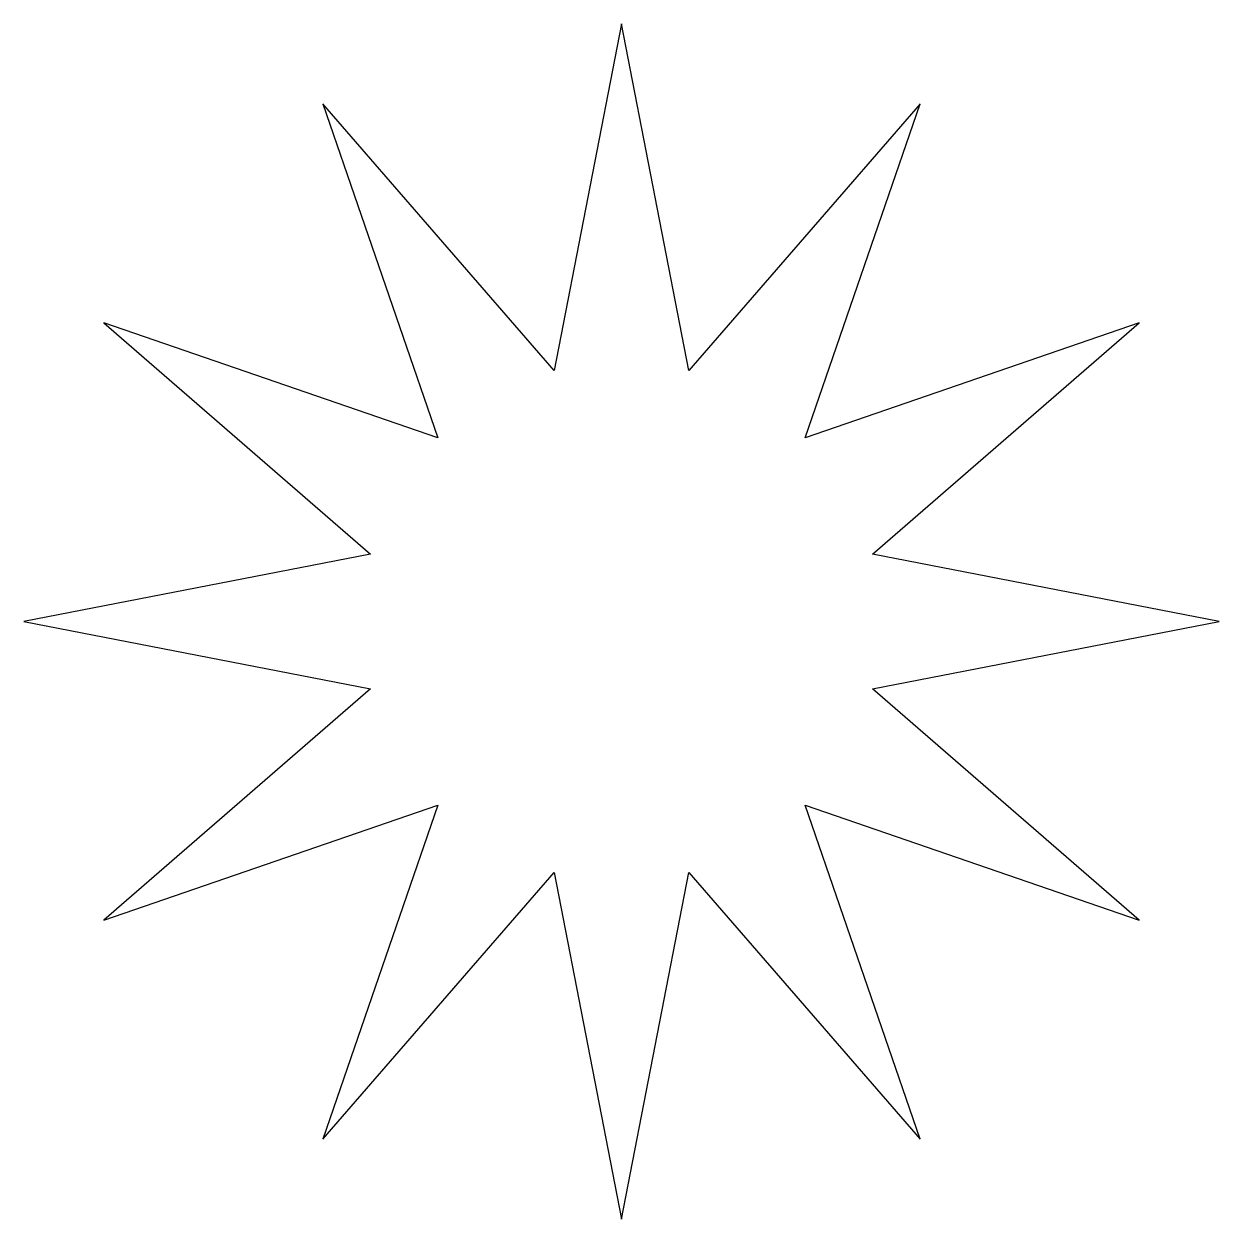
# Model space of a CAD drawing. Header units: metres. Extents: x 0.4 to 9.6, y 0.4 to 9.6.
import ezdxf

# ---------------------------------------------------------------- set-up
doc = ezdxf.new("R2010")
doc.units = ezdxf.units.M

msp = doc.modelspace()

# ---------------------------------------------------------------- linework, layer by layer
msp.add_lwpolyline([(5, 0.4), (5.5176, 3.0681), (7.3, 1.0163), (6.4142, 3.5858), (8.9837, 2.7), (6.9319, 4.4824), (9.6, 5), (6.9319, 5.5176), (8.9837, 7.3), (6.4142, 6.4142), (7.3, 8.9837), (5.5176, 6.9319), (5, 9.6), (4.4824, 6.9319), (2.7, 8.9837), (3.5858, 6.4142), (1.0163, 7.3), (3.0681, 5.5176), (0.4, 5), (3.0681, 4.4824), (1.0163, 2.7), (3.5858, 3.5858), (2.7, 1.0163), (4.4824, 3.0681), (5, 0.4)], close=True)

doc.saveas('drawing.dxf')
